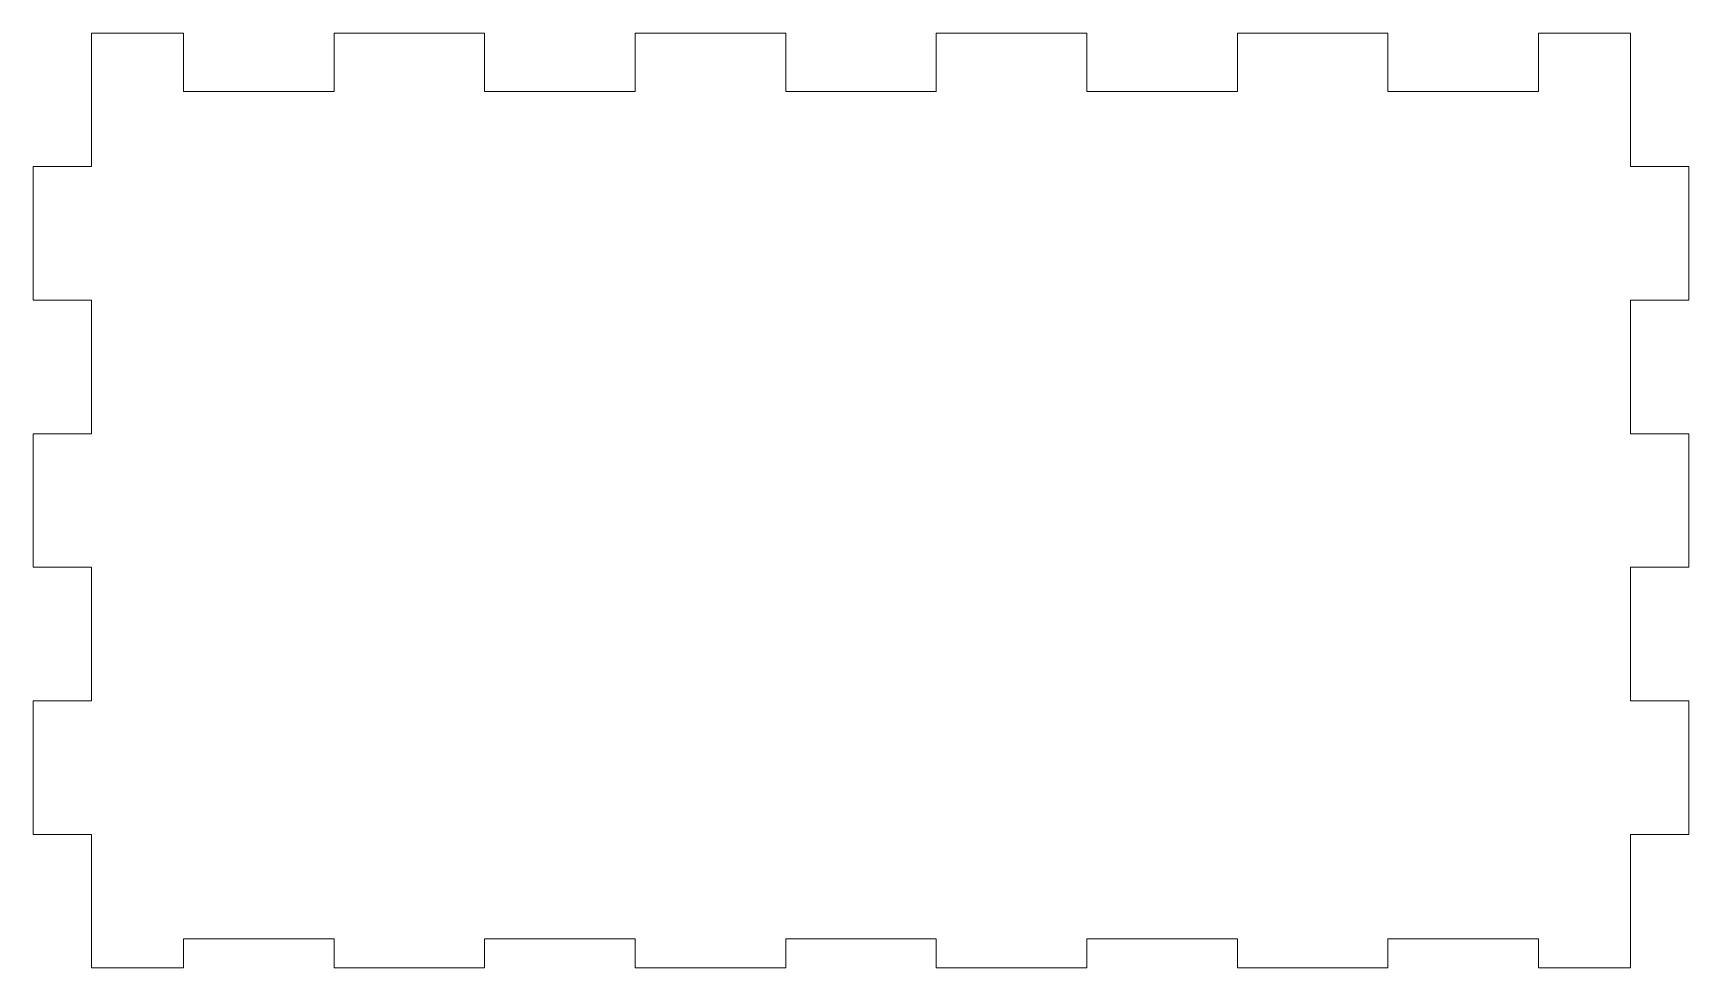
# Model space of a CAD drawing. Header units: millimetres. Extents: x -85 to 85, y -48 to 48.
import ezdxf

# ---------------------------------------------------------------- set-up
doc = ezdxf.new("R2010")
doc.units = ezdxf.units.MM

msp = doc.modelspace()

# ---------------------------------------------------------------- linework, layer by layer
at = {"color": 7, "linetype": 'Continuous', "lineweight": 15}
for p, q in [((-79, 34.29), (-79, 48)), ((-69.55, 48), (-79, 48)), ((-69.55, 48), (-69.55, 42)), ((-54.09, 42), (-54.09, 48)), ((-38.64, 48), (-54.09, 48)), ((-38.64, 48), (-38.64, 42)), ((-23.18, 42), (-23.18, 48)), ((-7.73, 48), (-23.18, 48)), ((-7.73, 48), (-7.73, 42)), ((7.73, 42), (7.73, 48)), ((23.18, 48), (7.73, 48)), ((23.18, 48), (23.18, 42)), ((38.64, 42), (38.64, 48)), ((54.09, 48), (38.64, 48)), ((54.09, 48), (54.09, 42)), ((69.55, 42), (69.55, 48)), ((79, 48), (69.55, 48)), ((79, 48), (79, 34.29)), ((-69.55, 42), (-54.09, 42)), ((-38.64, 42), (-23.18, 42)), ((-7.73, 42), (7.73, 42)), ((23.18, 42), (38.64, 42)), ((54.09, 42), (69.55, 42)), ((-85, 34.29), (-79, 34.29)), ((-85, 34.29), (-85, 20.57)), ((79, 34.29), (85, 34.29)), ((85, 20.57), (85, 34.29)), ((-79, 20.57), (-85, 20.57)), ((-79, 6.86), (-79, 20.57)), ((85, 20.57), (79, 20.57)), ((79, 20.57), (79, 6.86)), ((-85, 6.86), (-79, 6.86)), ((-85, 6.86), (-85, -6.86)), ((79, 6.86), (85, 6.86)), ((85, -6.86), (85, 6.86)), ((-79, -6.86), (-85, -6.86)), ((-79, -20.57), (-79, -6.86)), ((85, -6.86), (79, -6.86)), ((79, -6.86), (79, -20.57)), ((-85, -20.57), (-79, -20.57)), ((-85, -20.57), (-85, -34.29)), ((79, -20.57), (85, -20.57)), ((85, -34.29), (85, -20.57)), ((-79, -34.29), (-85, -34.29)), ((-79, -48), (-79, -34.29)), ((85, -34.29), (79, -34.29)), ((79, -34.29), (79, -48)), ((-54.09, -45), (-69.55, -45)), ((-69.55, -45), (-69.55, -48)), ((-54.09, -48), (-54.09, -45)), ((-23.18, -45), (-38.64, -45)), ((-38.64, -45), (-38.64, -48)), ((-23.18, -48), (-23.18, -45)), ((7.73, -45), (-7.73, -45)), ((-7.73, -45), (-7.73, -48)), ((7.73, -48), (7.73, -45)), ((38.64, -45), (23.18, -45)), ((23.18, -45), (23.18, -48)), ((38.64, -48), (38.64, -45)), ((69.55, -45), (54.09, -45)), ((54.09, -45), (54.09, -48)), ((69.55, -48), (69.55, -45)), ((-79, -48), (-69.55, -48)), ((-54.09, -48), (-38.64, -48)), ((-23.18, -48), (-7.73, -48)), ((7.73, -48), (23.18, -48)), ((38.64, -48), (54.09, -48)), ((69.55, -48), (79, -48))]:
    msp.add_line(p, q, dxfattribs=at)

doc.saveas('drawing.dxf')
